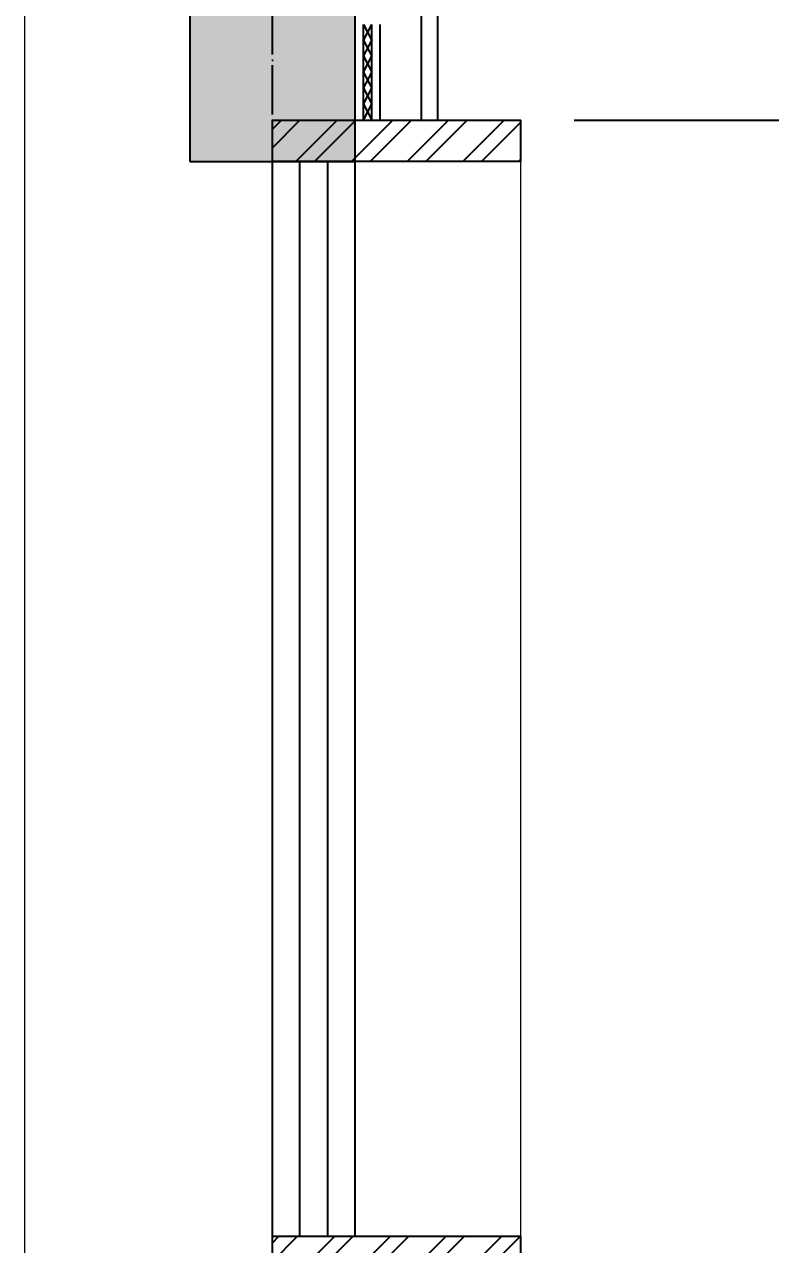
# Model space of a CAD drawing. Extents: x -202236 to 1002404, y -663931 to 1550022.
# Drawn here: x -117839 to -116937, y -330069 to -328593 of the extents above; entities that cross this region are included whole.
import ezdxf

# ---------------------------------------------------------------- set-up
doc = ezdxf.new("R2010")
doc.units = 0
doc.linetypes.add('DOTE', pattern=[2.42, 2, -0.2, 0.02, -0.2])
for name, color, linetype in [('25mm厚湿贴石材', 35, 'Continuous'), ('A-AXIS-D', 1, 'Continuous'), ('A-AXIS-DOTE', 14, 'DOTE'), ('A-COLS', 6, 'Continuous'), ('A-HATCH-2', 251, 'Continuous'), ('A-WINDOW', 140, 'Continuous'), ('AS-WALL', 40, 'Continuous'), ('DIM', 173, 'Continuous'), ('PUB_HATCH', 8, 'Continuous')]:
    doc.layers.add(name, color=color, linetype=linetype)
doc.layers.add('A-WALL-HATCH', color=8, linetype='Continuous', lineweight=13)
doc.styles.add('DHTEXT-1', font='ROMANS.shx', dxfattribs={"width": 0.7, "bigfont": 'CHINESE.shx'})
doc.dimstyles.new('ZN80', dxfattribs={"dimscale": 80, "dimtxt": 2.5, "dimasz": 1.5, "dimexe": 1, "dimexo": 2, "dimgap": 0.9, "dimtad": 1, "dimdec": 0, "dimdsep": 46, "dimtxsty": 'DHTEXT-1', "dimblk": 'ARCHTICK', "dimcen": 2.5, "dimclrd": 173, "dimclre": 173, "dimclrt": 7, "dimazin": 2, "dimtfac": 0.4, "dimtdec": 0, "dimtix": 1, "dimtmove": 2, "dimatfit": 3, "dimfxl": 0, "dimtolj": 1, "dimtzin": 0, "dimarcsym": 0})

# ---------------------------------------------------------------- blocks, each defined once
blk = doc.blocks.new('99平面图例外参$0$$LinePat$夹层保温1')
at = {"color": 0}
for p, q in [((0, 0), (96, 0)), ((0, -50), (96, -50)), ((0, -100), (96, -50)), ((96, -100), (0, -50)), ((0, -100), (96, -100)), ((0, -150), (96, -150))]:
    blk.add_line(p, q, dxfattribs=at)
blk = doc.blocks.new('_FZH')
blk.add_lwpolyline([(-0.5, -0.5), (0.5, -0.5), (0.5, 0.5), (-0.5, 0.5)], close=True)
at = {"layer": 'PUB_HATCH'}
blk.add_solid([(-0.5, -0.5), (0.5, -0.5), (-0.5, 0.5), (0.5, 0.5)], dxfattribs=at)
blk = doc.blocks.new('20250913160636')
at = {"layer": 'A-HATCH-2'}
h = blk.add_hatch(dxfattribs=at)
h.set_pattern_fill('ANSI32', color=256, scale=10)
h.set_pattern_definition([(45, (2317210, -521907.45), (-33.6759605, 33.6759605), []), (45, (2317232.45, -521907.45), (-33.6759605, 33.6759605), [])])
h.paths.add_polyline_path([(4800, -2320), (5100, -2320), (5100, -2370), (4800, -2370)])
h.paths.add_polyline_path([(4800, -3670), (5100, -3670), (5100, -3720), (4800, -3720)])
at = {"layer": '25mm厚湿贴石材'}
for points in [[(4980, -2320), (4980, -1270)], [(5000, -2320), (5000, -1270)]]:
    blk.add_lwpolyline(points, dxfattribs=at)
at = {"layer": 'A-WALL-HATCH'}
for p, q in [((4500, -1190), (4500, -4670)), ((5100, -2370), (5100, -3670))]:
    blk.add_line(p, q, dxfattribs=at)
at = {"layer": 'A-WINDOW'}
for p, q in [((4800, -3670), (4800, -2370)), ((4833, -3670), (4833, -2370)), ((4867, -3670), (4867, -2370)), ((4900, -3670), (4900, -2370))]:
    blk.add_line(p, q, dxfattribs=at)
for points in [[(4800, -2320), (5100, -2320), (5100, -2370), (4800, -2370), (4800, -2320)], [(4800, -3670), (5100, -3670), (5100, -3720), (4800, -3720), (4800, -3670)]]:
    blk.add_lwpolyline(points, dxfattribs=at)
at = {"layer": 'AS-WALL'}
for p, q in [((4900, -2320), (4900, -1470)), ((4800, -2320), (4900, -2320))]:
    blk.add_line(p, q, dxfattribs=at)
at = {"layer": 'A-COLS', "xscale": 199.9999998877756, "yscale": 200.0000008141506, "zscale": 200.0000008141506}
blk.add_blockref('_FZH', (4800, -2270), dxfattribs=at)
at = {"layer": 'A-HATCH-2', "xscale": -0.2012310607619448, "yscale": 0.2, "zscale": 0.2, "rotation": 270}
for p in [(4930, -2223.4), (4930, -2242.7), (4930, -2262), (4930, -2281.4), (4930, -2300.7), (4930, -2320)]:
    blk.add_blockref('99平面图例外参$0$$LinePat$夹层保温1', p, dxfattribs=at)
blk = doc.blocks.new('_ArchTick')
at = {"color": 0, "linetype": 'ByBlock', "const_width": 0.4}
blk.add_lwpolyline([(-0.5, -0.5), (0.5, 0.5)], dxfattribs=at)
blk = doc.blocks.new('*D442')
at = {"layer": 'Defpoints', "color": 0, "ltscale": 800, "transparency": 16777216}
for p in [(-117334.6, -328208.6), (-116634.1, -328208.6), (-117334.6, -328708.6)]:
    blk.add_point(p, dxfattribs=at)
at = {"layer": 'DIM', "color": 173, "linetype": 'ByBlock', "lineweight": -2, "ltscale": 800, "transparency": 16777216}
for p, q in [((-116634.1, -328208.6), (-116634.1, -328088.6)), ((-117174.6, -328208.6), (-116554.1, -328208.6)), ((-116634.1, -328708.6), (-116634.1, -328208.6)), ((-117174.6, -328708.6), (-116554.1, -328708.6)), ((-116634.1, -328708.6), (-116634.1, -328828.6))]:
    blk.add_line(p, q, dxfattribs=at)
at = {"layer": 'DIM', "color": 173, "lineweight": -2, "ltscale": 800, "transparency": 16777216, "xscale": 120, "yscale": 120, "zscale": 120}
for p, rotation in [((-116634.1, -328208.6), 270), ((-116634.1, -328708.6), 90)]:
    blk.add_blockref('_ArchTick', p, dxfattribs=dict(at, rotation=rotation))
at = {"layer": 'DIM', "color": 7, "ltscale": 800, "transparency": 16777216, "insert": (-116806.1, -328458.6), "char_height": 200, "attachment_point": 5, "rotation": 90, "style": 'DHTEXT-1'}
blk.add_mtext('\\A1;500', dxfattribs=at)
blk = doc.blocks.new('*D444')
at = {"layer": 'Defpoints', "color": 0, "ltscale": 800, "transparency": 16777216}
for p in [(-117334.6, -328708.6), (-117334.6, -330108.6), (-116634.1, -330108.6)]:
    blk.add_point(p, dxfattribs=at)
at = {"layer": 'DIM', "color": 173, "linetype": 'ByBlock', "lineweight": -2, "ltscale": 800, "transparency": 16777216}
for p, q in [((-117174.6, -328708.6), (-116554.1, -328708.6)), ((-116634.1, -328708.6), (-116634.1, -330108.6)), ((-117174.6, -330108.6), (-116554.1, -330108.6))]:
    blk.add_line(p, q, dxfattribs=at)
at = {"layer": 'DIM', "color": 173, "lineweight": -2, "ltscale": 800, "transparency": 16777216, "xscale": 120, "yscale": 120, "zscale": 120}
for p, rotation in [((-116634.1, -328708.6), 90), ((-116634.1, -330108.6), 270)]:
    blk.add_blockref('_ArchTick', p, dxfattribs=dict(at, rotation=rotation))
at = {"layer": 'DIM', "color": 7, "ltscale": 800, "transparency": 16777216, "insert": (-116806.1, -329408.6), "char_height": 200, "attachment_point": 5, "rotation": 90, "style": 'DHTEXT-1'}
blk.add_mtext('\\A1;1400', dxfattribs=at)
blk = doc.blocks.new('*D447')
at = {"layer": 'Defpoints', "color": 0, "ltscale": 800, "transparency": 16777216}
for p in [(-117334.6, -330108.6), (-116634.1, -330108.6), (-117334.6, -330708.6)]:
    blk.add_point(p, dxfattribs=at)
at = {"layer": 'DIM', "color": 173, "linetype": 'ByBlock', "lineweight": -2, "ltscale": 800, "transparency": 16777216}
for p, q in [((-117174.6, -330108.6), (-116554.1, -330108.6)), ((-116634.1, -330708.6), (-116634.1, -330108.6)), ((-117174.6, -330708.6), (-116554.1, -330708.6))]:
    blk.add_line(p, q, dxfattribs=at)
at = {"layer": 'DIM', "color": 173, "lineweight": -2, "ltscale": 800, "transparency": 16777216, "xscale": 120, "yscale": 120, "zscale": 120}
for p, rotation in [((-116634.1, -330108.6), 90), ((-116634.1, -330708.6), 270)]:
    blk.add_blockref('_ArchTick', p, dxfattribs=dict(at, rotation=rotation))
at = {"layer": 'DIM', "color": 7, "ltscale": 800, "transparency": 16777216, "insert": (-116806.1, -330408.6), "char_height": 200, "attachment_point": 5, "rotation": 90, "style": 'DHTEXT-1'}
blk.add_mtext('\\A1;600', dxfattribs=at)

msp = doc.modelspace()

# ---------------------------------------------------------------- linework, layer by layer
at = {"layer": 'A-AXIS-DOTE', "ltscale": 30}
msp.add_line((-117539.23, -333275.65), (-117539.23, -326388.65), dxfattribs=at)

# ---------------------------------------------------------------- next in the draw order: block references
at = {"layer": 'A-AXIS-D', "ltscale": 800}
msp.add_blockref('20250913160636', (-122339.23, -326388.65), dxfattribs=at)

# ---------------------------------------------------------------- next in the draw order: dimensions: what is measured, and where the dimension line sits
at = {"layer": 'DIM', "ltscale": 800}
for base, p1, p2, picture, middle in [((-116634.11, -328208.65), (-117334.6, -328708.65), (-117334.6, -328208.65), '*D442', (-116806.11, -328458.65)), ((-116634.11, -330108.65), (-117334.6, -328708.65), (-117334.6, -330108.65), '*D444', (-116806.11, -329408.65)), ((-116634.11, -330108.65), (-117334.6, -330708.65), (-117334.6, -330108.65), '*D447', (-116806.11, -330408.65))]:
    dim = msp.add_linear_dim(base=base, p1=p1, p2=p2, angle=90, dimstyle='ZN80', dxfattribs=at)
    dim.commit()
    dim.dimension.update_dxf_attribs({"geometry": picture, "text_midpoint": middle})

doc.saveas('drawing.dxf')
